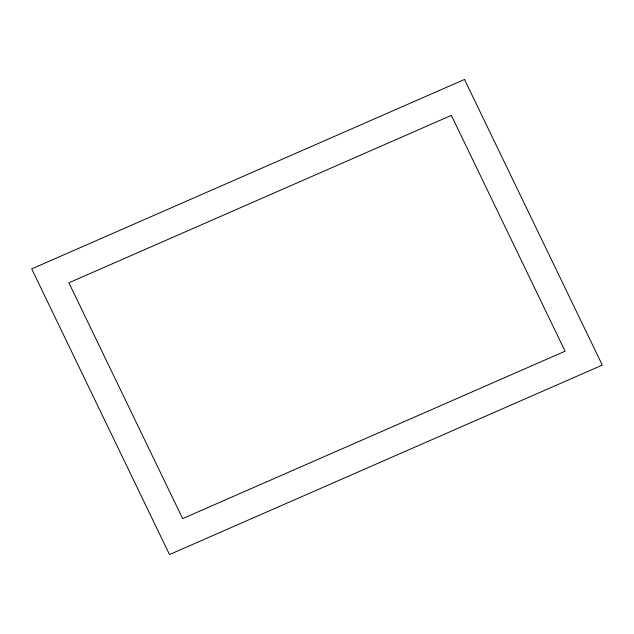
<?xml version="1.0" encoding="UTF-8"?>
<svg xmlns="http://www.w3.org/2000/svg" width="634" height="634" viewBox="0 0 634 634"><rect width="100%" height="100%" fill="white"/><g stroke="black" fill="none" stroke-linecap="round" stroke-linejoin="round"><path stroke-width="0.95" d="M464.5 79.456L31.7 268.895L169.5 554.544L602.3 365.105L464.5 79.456M451.353 115.396L68.9 282.804L182.647 518.604L565.1 351.196L451.353 115.396"/></g></svg>
